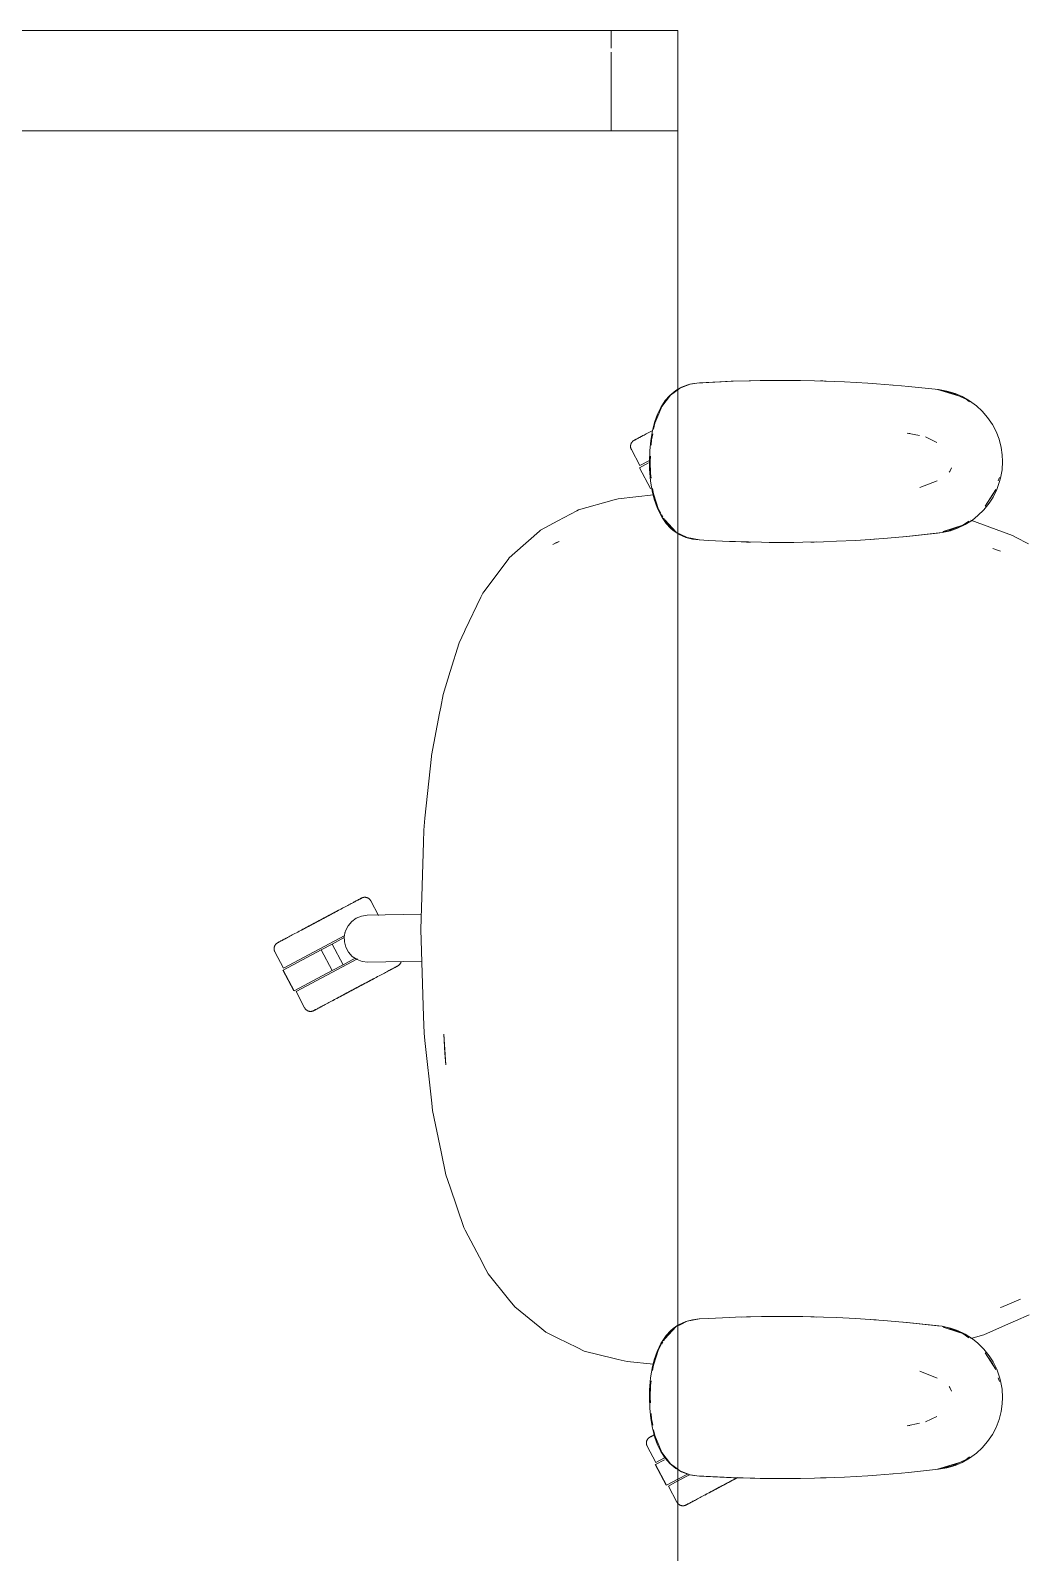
# Model space of a CAD drawing. Header units: millimetres. Extents: x 155927 to 295199, y -4084 to 97293.
# Drawn here: x 218569 to 219164, y 18964 to 19874 of the extents above; entities that cross this region are included whole.
import ezdxf

# ---------------------------------------------------------------- set-up
doc = ezdxf.new("R2010")
doc.units = ezdxf.units.MM
doc.header["$MEASUREMENT"] = 0
doc.layers.add('G-IMPT', color=8, linetype='CONTINUOUS', lineweight=9)
doc.layers.add('I-FURN', color=8, linetype='CONTINUOUS', lineweight=9)

msp = doc.modelspace()

# ---------------------------------------------------------------- linework, layer by layer
at = {"layer": 'G-IMPT'}
for p, q in [((218955.25, 19658.76), (218951.51, 19655.68)), ((218956.44, 19659.15), (218952.02, 19655.88)), ((218956.44, 19659.44), (218955.25, 19658.76)), ((218958.68, 19660.72), (218956.44, 19659.44)), ((218957.65, 19660.05), (218956.44, 19659.15)), ((218963.84, 19662.46), (218957.65, 19660.05)), ((218958.68, 19660.72), (218962.32, 19662.11)), ((218963.67, 19662.48), (218962.32, 19662.11)), ((218963.67, 19662.48), (218966.06, 19662.92)), ((218963.84, 19662.46), (218967.69, 19663.04)), ((218967.71, 19663.18), (218966.06, 19662.92)), ((218989.49, 19664.26), (218967.71, 19663.18)), ((218988.28, 19664.22), (218967.71, 19663.18)), ((218967.71, 19663.18), (218969.31, 19663.29)), ((218989.49, 19664.26), (218969.31, 19663.29)), ((219009.68, 19664.73), (218988.28, 19664.22)), ((218999.85, 19664.57), (218988.28, 19664.22)), ((218988.28, 19664.22), (218989.49, 19664.26)), ((219009.68, 19664.73), (218989.49, 19664.26)), ((218999.85, 19664.57), (219019.07, 19664.77)), ((219009.68, 19664.73), (218999.85, 19664.57)), ((219029.86, 19664.68), (218999.85, 19664.57)), ((219007.64, 19664.71), (219005.73, 19664.64)), ((219009.68, 19664.69), (219007.64, 19664.71)), ((219029.86, 19664.68), (219009.68, 19664.73)), ((219029.86, 19664.68), (219019.07, 19664.77)), ((219029.86, 19664.68), (219038.28, 19664.52)), ((219050.04, 19664.13), (219038.28, 19664.52)), ((219043.22, 19664.38), (219041.72, 19664.39)), ((219045.15, 19664.27), (219043.22, 19664.38)), ((219050.04, 19664.13), (219056.06, 19663.87)), ((219070.2, 19663.06), (219056.06, 19663.87)), ((219075.29, 19662.74), (219070.2, 19663.06)), ((219075.29, 19662.74), (219090.35, 19661.49)), ((219083.48, 19662.09), (219085.15, 19661.92)), ((219090.35, 19661.49), (219094.48, 19661.14)), ((219094.48, 19661.14), (219112.4, 19659.24)), ((219111.89, 19659.24), (219124.35, 19655.41)), ((219111.89, 19659.24), (219115.21, 19658.32)), ((219112.4, 19659.24), (219117.45, 19658.34)), ((219120.86, 19657.2), (219112.46, 19659.11)), ((218946.18, 19648.6), (218948.84, 19652.64)), ((218952.02, 19655.88), (218946.81, 19649.09)), ((218948.84, 19652.64), (218951.51, 19655.68)), ((219124.35, 19655.41), (219115.21, 19658.32)), ((219122.31, 19656.88), (219117.45, 19658.34)), ((219120.86, 19657.2), (219128.93, 19653.46)), ((219126.55, 19655.07), (219122.31, 19656.88)), ((219126.55, 19655.07), (219130.99, 19652.55)), ((219131.03, 19651.86), (219128.93, 19653.46)), ((219135.08, 19649.56), (219130.99, 19652.55)), ((218942.61, 19640.19), (218944.2, 19644.52)), ((218942.64, 19639.08), (218944.97, 19644.7)), ((218946.18, 19648.6), (218944.2, 19644.52)), ((218946.81, 19649.09), (218944.97, 19644.7)), ((219135.08, 19649.56), (219138.51, 19646.39)), ((219141.83, 19642.56), (219138.51, 19646.39)), ((219144.67, 19638.39), (219141.83, 19642.56)), ((218940.19, 19628.78), (218941.19, 19634.71)), ((218941.37, 19632.86), (218940.6, 19629.11)), ((218942.61, 19640.19), (218941.19, 19634.71)), ((218942.64, 19639.08), (218941.93, 19635.61)), ((219095.31, 19632.96), (219093.69, 19633.27)), ((219093.69, 19633.27), (219101.12, 19631.7)), ((219144.67, 19638.39), (219146.85, 19634.23)), ((219146.85, 19634.23), (219148.69, 19629.52)), ((218939.44, 19616.29), (218939.62, 19622.63)), ((218940.19, 19628.78), (218939.62, 19622.63)), ((218940.6, 19629.11), (218940.4, 19625.91)), ((219111.52, 19627.67), (219104.74, 19630.93)), ((219149.95, 19624.65), (219148.69, 19629.52)), ((219149.95, 19624.65), (219150.6, 19620.14)), ((218939.53, 19611.78), (218939.44, 19616.29)), ((218940, 19619.4), (218939.81, 19616.29)), ((218940.04, 19609.12), (218939.81, 19616.29)), ((219150.77, 19616.29), (219150.47, 19611.25)), ((219150.77, 19616.29), (219150.6, 19620.14)), ((218939.53, 19611.78), (218940.1, 19604.47)), ((218940.04, 19609.12), (218940.44, 19606.34)), ((218941.22, 19597.7), (218940.1, 19604.47)), ((219101.19, 19600.57), (219111.61, 19604.71)), ((219119.14, 19610.24), (219118.84, 19609.79)), ((219120.15, 19612.46), (219119.14, 19610.24)), ((219147.32, 19599.4), (219149.03, 19604.17)), ((219148.23, 19604.61), (219148.85, 19606.64)), ((219149.59, 19606.3), (219149.03, 19604.17)), ((219150.47, 19611.25), (219149.59, 19606.3)), ((218941.89, 19596.36), (218920.61, 19593.94)), ((218942.2, 19593.78), (218941.22, 19597.7)), ((218941.31, 19600.15), (218941.77, 19596.86)), ((218941.77, 19596.86), (218944.8, 19587.47)), ((219146.67, 19599.49), (219140.35, 19589.54)), ((219144.51, 19595.82), (219140.35, 19589.54)), ((219146.67, 19599.49), (219144.51, 19595.82)), ((219147.32, 19599.4), (219145.08, 19594.89)), ((218895.89, 19586.71), (218884.66, 19580.69)), ((218897, 19587.3), (218895.89, 19586.71)), ((218918.35, 19593.31), (218897, 19587.3)), ((218918.35, 19593.31), (218920.61, 19593.94)), ((218942.2, 19593.78), (218943.94, 19588.69)), ((218943.94, 19588.69), (218946.14, 19584.05)), ((218944.8, 19587.47), (218946.27, 19585.02)), ((219139.62, 19587.37), (219136.02, 19583.82)), ((219139.62, 19587.37), (219142.81, 19591.34)), ((219145.08, 19594.89), (219142.81, 19591.34)), ((218884.66, 19580.69), (218874.22, 19575.11)), ((218946.14, 19584.05), (218946.95, 19582.68)), ((218946.55, 19584.55), (218947.41, 19583.11)), ((218949.39, 19579.22), (218946.95, 19582.68)), ((218947.88, 19582.32), (218949.76, 19579.17)), ((218948.57, 19581.26), (218955.47, 19573.87)), ((218948.57, 19581.26), (218949.85, 19579.79)), ((218952.26, 19576.18), (218949.39, 19579.22)), ((218949.76, 19579.17), (218955.47, 19573.87)), ((218949.98, 19579.63), (218953.06, 19576.1)), ((219127.06, 19578.07), (219115.21, 19574.25)), ((219124.35, 19577.17), (219115.21, 19574.25)), ((219117.84, 19574.46), (219127.06, 19578.07)), ((219128.38, 19578.46), (219123.8, 19576.27)), ((219127.06, 19578.07), (219124.35, 19577.17)), ((219127.06, 19578.07), (219130.64, 19580.49)), ((219128.38, 19578.46), (219132.71, 19581.19)), ((219131.81, 19581.08), (219150.75, 19574.13)), ((219136.02, 19583.82), (219132.71, 19581.19)), ((218858.77, 19561.51), (218873.55, 19574.52)), ((218873.55, 19574.52), (218874.22, 19575.11)), ((218881.52, 19566.5), (218885.41, 19568.46)), ((218883.82, 19567.68), (218885.41, 19568.46)), ((218952.26, 19576.18), (218953.58, 19575.04)), ((218955.47, 19573.87), (218953.06, 19576.1)), ((218956.44, 19573.09), (218953.58, 19575.04)), ((218957.71, 19572.76), (218956.44, 19573.39)), ((218956.8, 19572.84), (218961.13, 19570.85)), ((218957.71, 19572.76), (218961.97, 19570.66)), ((218965.08, 19569.79), (218961.13, 19570.85)), ((218961.97, 19570.66), (218969.31, 19569.29)), ((218969.09, 19569.29), (218965.08, 19569.79)), ((218974.75, 19569.01), (218969.09, 19569.29)), ((218974.75, 19569.01), (218987.31, 19568.39)), ((218990.86, 19568.27), (218987.31, 19568.39)), ((219006.53, 19567.89), (218990.86, 19568.27)), ((218994.26, 19568.21), (218997.58, 19568.06)), ((218999.8, 19568.06), (218997.58, 19568.06)), ((219006.53, 19567.89), (219011.04, 19567.84)), ((219011.04, 19567.84), (219025.75, 19567.84)), ((219031.22, 19567.92), (219025.75, 19567.84)), ((219031.22, 19567.92), (219043.53, 19568.21)), ((219038, 19568.05), (219035.92, 19568.05)), ((219039.66, 19568.13), (219038, 19568.05)), ((219051.41, 19568.5), (219043.53, 19568.21)), ((219051.41, 19568.5), (219062.72, 19569.04)), ((219071.59, 19569.6), (219062.72, 19569.04)), ((219071.59, 19569.6), (219081.88, 19570.33)), ((219073.63, 19569.74), (219071.73, 19569.65)), ((219073.63, 19569.74), (219075.05, 19569.87)), ((219093.27, 19571.32), (219081.88, 19570.33)), ((219114.71, 19573.67), (219091.75, 19571.22)), ((219091.75, 19571.22), (219111.89, 19573.34)), ((219114.71, 19573.67), (219093.27, 19571.32)), ((219114.71, 19573.67), (219111.89, 19573.34)), ((219114.71, 19573.67), (219119.67, 19574.83)), ((219114.78, 19573.89), (219117.84, 19574.46)), ((219123.8, 19576.27), (219119.67, 19574.83)), ((219150.75, 19574.13), (219156.72, 19571.94)), ((219158.49, 19571.02), (219156.72, 19571.94)), ((219166.39, 19566.87), (219158.49, 19571.02)), ((218854.78, 19557.67), (218855.51, 19558.64)), ((218858.77, 19561.51), (218855.51, 19558.64)), ((218881.52, 19566.5), (218883.82, 19567.68)), ((219149.45, 19562.54), (219144.98, 19564.17)), ((219144.98, 19564.17), (219148.86, 19562.79)), ((219149.45, 19562.54), (219148.86, 19562.79)), ((218840.21, 19538.17), (218854.78, 19557.67)), ((218838.39, 19535.11), (218829.13, 19515.47)), ((218838.39, 19535.11), (218838.81, 19535.82)), ((218839.75, 19537.4), (218838.81, 19535.82)), ((218840.21, 19538.17), (218839.75, 19537.4)), ((218825.5, 19507.79), (218828.69, 19514.55)), ((218829.13, 19515.47), (218828.69, 19514.55)), ((218825.5, 19507.79), (218820.18, 19490.52)), ((218820.18, 19490.52), (218815.99, 19476.91)), ((218815.99, 19476.91), (218814.53, 19469.31)), ((218813.83, 19465.64), (218814.53, 19469.31)), ((218813.83, 19465.64), (218808.96, 19440.27)), ((218808.87, 19439.8), (218808.96, 19440.27)), ((218808.87, 19439.8), (218805.05, 19402.81)), ((218804.09, 19388.49), (218804.32, 19395.74)), ((218805.05, 19402.81), (218804.32, 19395.74)), ((218802.47, 19336.32), (218804.09, 19388.49)), ((218804.18, 19284.14), (218802.47, 19336.32)), ((218804.18, 19284.14), (218804.5, 19274.2)), ((218804.98, 19269.83), (218804.5, 19274.2)), ((218804.98, 19269.83), (218809.11, 19232.38)), ((218816.38, 19273.66), (218817.02, 19262.33)), ((218816.38, 19273.66), (218817.63, 19255.38)), ((218817.63, 19255.38), (218817.02, 19262.33)), ((218809.6, 19227.96), (218809.11, 19232.38)), ((218813.95, 19207.02), (218809.6, 19227.96)), ((218813.95, 19207.02), (218814.71, 19203.34)), ((218814.71, 19203.34), (218817.58, 19189.52)), ((218820.1, 19182.08), (218817.58, 19189.52)), ((218820.1, 19182.08), (218828.25, 19157.99)), ((218829.12, 19156.33), (218828.25, 19157.99)), ((218839.42, 19136.82), (218829.12, 19156.33)), ((218839.42, 19136.82), (218840.15, 19135.45)), ((218842.86, 19130.32), (218840.15, 19135.45)), ((218842.86, 19130.32), (218855.06, 19115.18)), ((218858.82, 19110.52), (218855.06, 19115.18)), ((219161.56, 19115.13), (219149.71, 19110.21)), ((218873.77, 19098.35), (218858.82, 19110.52)), ((218974.75, 19103.57), (218969.09, 19103.28)), ((218974.75, 19103.57), (218987.31, 19104.18)), ((218990.86, 19104.31), (218987.31, 19104.18)), ((219006.53, 19104.69), (218990.86, 19104.31)), ((218994.26, 19104.36), (218997.58, 19104.51)), ((218999.8, 19104.51), (218997.58, 19104.51)), ((219006.53, 19104.69), (219011.04, 19104.74)), ((219011.04, 19104.74), (219025.75, 19104.73)), ((219031.22, 19104.66), (219025.75, 19104.73)), ((219031.22, 19104.66), (219043.53, 19104.36)), ((219038, 19104.52), (219035.92, 19104.52)), ((219039.66, 19104.44), (219038, 19104.52)), ((219051.41, 19104.07), (219043.53, 19104.36)), ((219051.41, 19104.07), (219062.72, 19103.53)), ((219071.59, 19102.97), (219062.72, 19103.53)), ((219149.44, 19110.1), (219149.71, 19110.21)), ((219158.5, 19102.1), (219166.67, 19105.67)), ((218873.77, 19098.35), (218877.43, 19095.38)), ((218877.43, 19095.38), (218884.59, 19091.85)), ((218948.57, 19091.32), (218955.47, 19098.71)), ((218952.26, 19096.39), (218949.39, 19093.35)), ((218949.76, 19093.4), (218955.47, 19098.71)), ((218949.98, 19092.94), (218953.06, 19096.47)), ((218952.26, 19096.39), (218953.58, 19097.53)), ((218955.47, 19098.71), (218953.06, 19096.47)), ((218956.44, 19099.48), (218953.58, 19097.53)), ((218957.71, 19099.81), (218956.44, 19099.19)), ((218956.8, 19099.73), (218961.13, 19101.72)), ((218957.71, 19099.81), (218961.97, 19101.91)), ((218965.08, 19102.78), (218961.13, 19101.72)), ((218961.97, 19101.91), (218969.31, 19103.28)), ((218969.09, 19103.28), (218965.08, 19102.78)), ((219071.59, 19102.97), (219081.88, 19102.24)), ((219073.63, 19102.83), (219071.73, 19102.92)), ((219073.63, 19102.83), (219075.05, 19102.7)), ((219093.27, 19101.26), (219081.88, 19102.24)), ((219114.71, 19098.9), (219091.75, 19101.36)), ((219091.75, 19101.36), (219111.89, 19099.24)), ((219114.71, 19098.9), (219093.27, 19101.26)), ((219114.71, 19098.9), (219111.89, 19099.24)), ((219114.71, 19098.9), (219119.67, 19097.75)), ((219114.78, 19098.69), (219117.84, 19098.11)), ((219127.06, 19094.5), (219115.21, 19098.32)), ((219124.35, 19095.4), (219115.21, 19098.32)), ((219117.84, 19098.11), (219127.06, 19094.5)), ((219123.8, 19096.3), (219119.67, 19097.75)), ((219128.38, 19094.11), (219123.8, 19096.3)), ((219127.06, 19094.5), (219124.35, 19095.4)), ((219127.06, 19094.5), (219130.64, 19092.08)), ((219139.54, 19093.82), (219150.67, 19098.68)), ((219150.67, 19098.68), (219158.5, 19102.1)), ((218896.06, 19086.21), (218884.59, 19091.85)), ((218896.06, 19086.21), (218900.42, 19084.06)), ((218941.77, 19075.71), (218944.8, 19085.1)), ((218943.94, 19083.88), (218946.14, 19088.52)), ((218944.8, 19085.1), (218946.27, 19087.55)), ((218946.14, 19088.52), (218946.95, 19089.89)), ((218946.55, 19088.02), (218947.41, 19089.46)), ((218949.39, 19093.35), (218946.95, 19089.89)), ((218947.88, 19090.25), (218949.76, 19093.4)), ((218948.57, 19091.32), (218949.85, 19092.79)), ((219128.38, 19094.11), (219132.71, 19091.38)), ((219139.54, 19093.82), (219131.72, 19091.57)), ((219136.02, 19088.76), (219132.71, 19091.38)), ((219139.62, 19085.21), (219136.02, 19088.76)), ((219139.62, 19085.21), (219142.81, 19081.23)), ((218900.42, 19084.06), (218918.36, 19079.65)), ((218918.36, 19079.65), (218920.74, 19079.07)), ((218926.03, 19077.77), (218920.74, 19079.07)), ((218941.9, 19076.33), (218926.03, 19077.77)), ((218942.2, 19078.8), (218941.22, 19074.87)), ((218942.2, 19078.8), (218943.94, 19083.88)), ((219146.67, 19073.08), (219140.35, 19083.03)), ((219144.51, 19076.76), (219140.35, 19083.03)), ((219145.08, 19077.68), (219142.81, 19081.23)), ((219146.67, 19073.08), (219144.51, 19076.76)), ((219147.32, 19073.18), (219145.08, 19077.68)), ((218939.53, 19060.79), (218940.1, 19068.11)), ((218941.22, 19074.87), (218940.1, 19068.11)), ((218941.31, 19072.42), (218941.77, 19075.71)), ((219101.19, 19072), (219111.61, 19067.86)), ((219147.32, 19073.18), (219149.03, 19068.4)), ((219148.23, 19067.97), (219148.85, 19065.94)), ((219149.59, 19066.27), (219149.03, 19068.4)), ((218939.53, 19060.79), (218939.44, 19056.28)), ((218940.04, 19063.45), (218939.81, 19056.28)), ((218940.04, 19063.45), (218940.44, 19066.23)), ((219119.14, 19062.33), (219118.84, 19062.78)), ((219120.15, 19060.11), (219119.14, 19062.33)), ((219150.47, 19061.33), (219149.59, 19066.27)), ((219150.77, 19056.28), (219150.47, 19061.33)), ((218939.44, 19056.28), (218939.62, 19049.95)), ((218940.19, 19043.8), (218939.62, 19049.95)), ((218940, 19053.18), (218939.81, 19056.28)), ((219149.95, 19047.92), (219150.6, 19052.44)), ((219150.77, 19056.28), (219150.6, 19052.44)), ((218940.19, 19043.8), (218941.19, 19037.86)), ((218940.6, 19043.46), (218940.4, 19046.66)), ((218941.37, 19039.71), (218940.6, 19043.46)), ((219093.69, 19039.3), (219101.12, 19040.88)), ((219095.31, 19039.61), (219093.69, 19039.3)), ((219111.52, 19044.91), (219104.74, 19041.64)), ((219146.85, 19038.35), (219148.69, 19043.06)), ((219149.95, 19047.92), (219148.69, 19043.06)), ((218942.61, 19032.38), (218941.19, 19037.86)), ((218942.64, 19033.5), (218941.93, 19036.96)), ((218942.61, 19032.38), (218944.2, 19028.05)), ((218942.64, 19033.5), (218944.97, 19027.87)), ((219144.67, 19034.18), (219141.83, 19030.01)), ((219144.67, 19034.18), (219146.85, 19038.35)), ((218946.18, 19023.98), (218944.2, 19028.05)), ((218946.81, 19023.48), (218944.97, 19027.87)), ((218946.18, 19023.98), (218948.84, 19019.93)), ((218952.02, 19016.69), (218946.81, 19023.48)), ((219135.08, 19023.01), (219130.99, 19020.02)), ((219135.08, 19023.01), (219138.51, 19026.18)), ((219141.83, 19030.01), (219138.51, 19026.18)), ((218948.84, 19019.93), (218951.51, 19016.89)), ((218955.25, 19013.81), (218951.51, 19016.89)), ((218956.44, 19013.42), (218952.02, 19016.69)), ((218956.44, 19013.13), (218955.25, 19013.81)), ((218957.65, 19012.52), (218956.44, 19013.42)), ((218958.68, 19011.86), (218956.44, 19013.13)), ((218963.84, 19010.11), (218957.65, 19012.52)), ((219094.48, 19011.43), (219112.4, 19013.33)), ((219111.89, 19013.33), (219124.35, 19017.16)), ((219111.89, 19013.33), (219115.21, 19014.25)), ((219112.4, 19013.33), (219117.45, 19014.23)), ((219120.86, 19015.38), (219112.46, 19013.46)), ((219124.35, 19017.16), (219115.21, 19014.25)), ((219122.31, 19015.69), (219117.45, 19014.23)), ((219120.86, 19015.38), (219128.93, 19019.11)), ((219126.55, 19017.51), (219122.31, 19015.69)), ((219126.55, 19017.51), (219130.99, 19020.02)), ((219131.03, 19020.71), (219128.93, 19019.11)), ((218958.68, 19011.86), (218962.32, 19010.46)), ((218963.67, 19010.09), (218962.32, 19010.46)), ((218963.67, 19010.09), (218966.06, 19009.65)), ((218963.84, 19010.11), (218967.69, 19009.53)), ((218967.71, 19009.4), (218966.06, 19009.65)), ((218988.28, 19008.35), (218967.71, 19009.4)), ((218989.49, 19008.31), (218967.71, 19009.4)), ((218967.71, 19009.4), (218969.31, 19009.28)), ((218989.49, 19008.31), (218969.31, 19009.28)), ((219009.68, 19007.85), (218988.28, 19008.35)), ((218999.85, 19008.01), (218988.28, 19008.35)), ((218988.28, 19008.35), (218989.49, 19008.31)), ((219009.68, 19007.85), (218989.49, 19008.31)), ((219029.86, 19007.89), (218999.85, 19008.01)), ((219009.68, 19007.85), (218999.85, 19008.01)), ((218999.85, 19008.01), (219019.07, 19007.8)), ((219007.64, 19007.87), (219005.73, 19007.94)), ((219009.68, 19007.88), (219007.64, 19007.87)), ((219029.86, 19007.89), (219009.68, 19007.85)), ((219029.86, 19007.89), (219019.07, 19007.8)), ((219029.86, 19007.89), (219038.28, 19008.06)), ((219050.04, 19008.44), (219038.28, 19008.06)), ((219043.22, 19008.19), (219041.72, 19008.18)), ((219045.15, 19008.3), (219043.22, 19008.19)), ((219050.04, 19008.44), (219056.06, 19008.7)), ((219070.2, 19009.51), (219056.06, 19008.7)), ((219075.29, 19009.83), (219070.2, 19009.51)), ((219075.29, 19009.83), (219090.35, 19011.08)), ((219083.48, 19010.49), (219085.15, 19010.65)), ((219090.35, 19011.08), (219094.48, 19011.43))]:
    msp.add_line(p, q, dxfattribs=at)
at = {"layer": 'I-FURN'}
for p, q in [((218156.44, 19874.09), (218956.44, 19874.09)), ((218956.44, 19874.09), (218156.44, 19874.09)), ((218156.44, 19874.09), (218956.44, 19874.09)), ((218916.44, 19874.09), (218196.44, 19874.09)), ((218956.44, 19874.09), (218916.44, 19874.09)), ((218916.44, 19863.51), (218916.44, 19874.09)), ((218916.44, 19863.51), (218916.44, 19874.09)), ((218956.44, 19874.09), (218956.44, 19814.09)), ((218956.44, 19814.09), (218956.44, 19874.09)), ((218956.44, 17874.09), (218956.44, 19874.09)), ((218956.44, 19874.09), (218956.44, 17874.09)), ((218916.44, 19814.09), (218916.44, 19861.19)), ((218916.44, 19814.09), (218916.44, 19861.19)), ((218196.44, 19814.09), (218916.44, 19814.09)), ((218956.44, 19814.09), (218521.44, 19814.09)), ((218916.44, 19814.09), (218956.44, 19814.09)), ((218934.63, 19631.22), (218935.21, 19631.53)), ((218935.54, 19631.71), (218934.94, 19631.39)), ((218936.17, 19632.04), (218935.54, 19631.71)), ((218936.84, 19632.4), (218936.17, 19632.04)), ((218937.53, 19632.77), (218936.84, 19632.4)), ((218938.25, 19633.15), (218937.53, 19632.77)), ((218939, 19633.55), (218938.25, 19633.15)), ((218939.78, 19633.96), (218939, 19633.55)), ((218940.58, 19634.39), (218939.78, 19633.96)), ((218941.4, 19634.83), (218940.58, 19634.39)), ((218928.1, 19625.45), (218928.11, 19625.62)), ((218928.1, 19625.29), (218928.1, 19625.45)), ((218928.1, 19625.13), (218928.1, 19625.29)), ((218928.11, 19624.97), (218928.1, 19625.13)), ((218928.11, 19625.62), (218928.12, 19625.78)), ((218928.13, 19624.81), (218928.11, 19624.97)), ((218928.12, 19625.78), (218928.14, 19625.94)), ((218928.16, 19624.65), (218928.13, 19624.81)), ((218928.14, 19625.94), (218928.17, 19626.09)), ((218928.19, 19624.49), (218928.16, 19624.65)), ((218928.17, 19626.09), (218928.21, 19626.25)), ((218928.22, 19624.34), (218928.19, 19624.49)), ((218928.21, 19626.25), (218928.25, 19626.41)), ((218928.26, 19624.18), (218928.22, 19624.34)), ((218928.25, 19626.41), (218928.29, 19626.56)), ((218928.31, 19624.03), (218928.26, 19624.18)), ((218928.29, 19626.56), (218928.34, 19626.72)), ((218928.37, 19623.88), (218928.31, 19624.03)), ((218928.34, 19626.72), (218928.4, 19626.87)), ((218928.43, 19623.73), (218928.37, 19623.88)), ((218928.4, 19626.87), (218928.47, 19627.01)), ((218928.5, 19623.58), (218928.43, 19623.73)), ((218928.47, 19627.01), (218928.54, 19627.16)), ((218928.57, 19623.44), (218928.5, 19623.58)), ((218928.54, 19627.16), (218928.61, 19627.3)), ((218928.57, 19623.44), (218933.72, 19613.75)), ((218928.61, 19627.3), (218928.7, 19627.44)), ((218928.7, 19627.44), (218928.78, 19627.58)), ((218928.78, 19627.58), (218928.87, 19627.71)), ((218928.87, 19627.71), (218928.97, 19627.84)), ((218928.97, 19627.84), (218929.08, 19627.96)), ((218929.08, 19627.96), (218929.18, 19628.08)), ((218929.18, 19628.08), (218929.3, 19628.2)), ((218929.3, 19628.2), (218929.41, 19628.31)), ((218929.41, 19628.31), (218929.53, 19628.41)), ((218929.53, 19628.41), (218929.66, 19628.51)), ((218929.66, 19628.51), (218929.79, 19628.61)), ((218929.79, 19628.61), (218929.92, 19628.7)), ((218929.92, 19628.7), (218930.06, 19628.79)), ((218930.06, 19628.79), (218930.2, 19628.87)), ((218930.2, 19628.87), (218930.24, 19628.89)), ((218930.28, 19628.91), (218930.24, 19628.89)), ((218930.24, 19628.89), (218930.26, 19628.9)), ((218930.24, 19628.89), (218930.24, 19628.89)), ((218930.26, 19628.9), (218930.32, 19628.93)), ((218930.37, 19628.96), (218930.28, 19628.91)), ((218930.32, 19628.93), (218930.42, 19628.98)), ((218930.49, 19629.02), (218930.37, 19628.96)), ((218930.42, 19628.98), (218930.56, 19629.06)), ((218930.65, 19629.11), (218930.49, 19629.02)), ((218930.56, 19629.06), (218930.74, 19629.15)), ((218930.85, 19629.21), (218930.65, 19629.11)), ((218930.74, 19629.15), (218930.96, 19629.27)), ((218931.09, 19629.34), (218930.85, 19629.21)), ((218930.96, 19629.27), (218931.22, 19629.41)), ((218931.37, 19629.49), (218931.09, 19629.34)), ((218931.22, 19629.41), (218931.51, 19629.57)), ((218931.69, 19629.66), (218931.37, 19629.49)), ((218931.51, 19629.57), (218931.85, 19629.74)), ((218932.04, 19629.85), (218931.69, 19629.66)), ((218931.85, 19629.74), (218932.22, 19629.94)), ((218932.44, 19630.06), (218932.04, 19629.85)), ((218932.22, 19629.94), (218932.63, 19630.16)), ((218932.87, 19630.29), (218932.44, 19630.06)), ((218932.63, 19630.16), (218933.08, 19630.4)), ((218933.33, 19630.53), (218932.87, 19630.29)), ((218933.08, 19630.4), (218933.56, 19630.65)), ((218933.83, 19630.8), (218933.33, 19630.53)), ((218933.56, 19630.65), (218934.08, 19630.93)), ((218934.37, 19631.08), (218933.83, 19630.8)), ((218934.08, 19630.93), (218934.63, 19631.22)), ((218934.94, 19631.39), (218934.37, 19631.08)), ((218933.54, 19612.52), (218938.83, 19615.33)), ((218933.72, 19613.75), (218939.35, 19616.74)), ((218933.36, 19612.43), (218939.94, 19600.07)), ((218940.11, 19600.16), (218933.54, 19612.52)), ((218940.2, 19600.21), (218940.11, 19600.16)), ((218756.43, 19349.37), (218755.6, 19348.93)), ((218757.24, 19349.8), (218756.43, 19349.37)), ((218758.03, 19350.22), (218757.24, 19349.8)), ((218758.79, 19350.63), (218758.03, 19350.22)), ((218759.53, 19351.02), (218758.79, 19350.63)), ((218760.24, 19351.4), (218759.53, 19351.02)), ((218760.91, 19351.76), (218760.24, 19351.4)), ((218761.56, 19352.1), (218760.91, 19351.76)), ((218762.18, 19352.43), (218761.56, 19352.1)), ((218762.76, 19352.74), (218762.18, 19352.43)), ((218762.45, 19352.57), (218763.02, 19352.88)), ((218763.31, 19353.03), (218762.76, 19352.74)), ((218763.02, 19352.88), (218763.55, 19353.16)), ((218763.83, 19353.31), (218763.31, 19353.03)), ((218763.55, 19353.16), (218764.06, 19353.43)), ((218764.31, 19353.56), (218763.83, 19353.31)), ((218764.06, 19353.43), (218764.52, 19353.67)), ((218764.76, 19353.8), (218764.31, 19353.56)), ((218764.52, 19353.67), (218764.95, 19353.9)), ((218765.17, 19354.02), (218764.76, 19353.8)), ((218764.95, 19353.9), (218765.34, 19354.11)), ((218765.54, 19354.22), (218765.17, 19354.02)), ((218765.34, 19354.11), (218765.7, 19354.3)), ((218765.88, 19354.39), (218765.54, 19354.22)), ((218765.7, 19354.3), (218766.02, 19354.47)), ((218766.17, 19354.55), (218765.88, 19354.39)), ((218766.02, 19354.47), (218766.3, 19354.62)), ((218766.43, 19354.69), (218766.17, 19354.55)), ((218766.3, 19354.62), (218766.54, 19354.75)), ((218766.65, 19354.81), (218766.43, 19354.69)), ((218766.54, 19354.75), (218766.74, 19354.85)), ((218766.83, 19354.9), (218766.65, 19354.81)), ((218766.74, 19354.85), (218766.9, 19354.94)), ((218766.97, 19354.98), (218766.83, 19354.9)), ((218766.9, 19354.94), (218767.02, 19355)), ((218767.07, 19355.03), (218766.97, 19354.98)), ((218767.02, 19355), (218767.1, 19355.05)), ((218767.13, 19355.06), (218767.07, 19355.03)), ((218767.1, 19355.05), (218767.15, 19355.07)), ((218767.15, 19355.07), (218767.13, 19355.06)), ((218767.15, 19355.07), (218767.3, 19355.15)), ((218767.15, 19355.07), (218767.15, 19355.07)), ((218767.3, 19355.15), (218767.44, 19355.21)), ((218767.44, 19355.21), (218767.59, 19355.27)), ((218767.59, 19355.27), (218767.74, 19355.33)), ((218767.74, 19355.33), (218767.9, 19355.38)), ((218767.9, 19355.38), (218768.05, 19355.42)), ((218768.05, 19355.42), (218768.21, 19355.46)), ((218768.21, 19355.46), (218768.37, 19355.49)), ((218768.37, 19355.49), (218768.53, 19355.51)), ((218768.53, 19355.51), (218768.69, 19355.53)), ((218768.69, 19355.53), (218768.85, 19355.54)), ((218768.85, 19355.54), (218769.01, 19355.54)), ((218769.01, 19355.54), (218769.17, 19355.54)), ((218769.17, 19355.54), (218769.33, 19355.53)), ((218769.33, 19355.53), (218769.49, 19355.52)), ((218769.49, 19355.52), (218769.65, 19355.5)), ((218769.65, 19355.5), (218769.81, 19355.47)), ((218769.81, 19355.47), (218769.97, 19355.44)), ((218769.97, 19355.44), (218770.12, 19355.4)), ((218770.12, 19355.4), (218770.28, 19355.35)), ((218770.28, 19355.35), (218770.43, 19355.3)), ((218770.43, 19355.3), (218770.58, 19355.24)), ((218770.58, 19355.24), (218770.73, 19355.18)), ((218770.73, 19355.18), (218770.87, 19355.11)), ((218770.87, 19355.11), (218771.02, 19355.03)), ((218771.02, 19355.03), (218771.16, 19354.95)), ((218771.16, 19354.95), (218771.29, 19354.86)), ((218771.29, 19354.86), (218771.42, 19354.77)), ((218771.42, 19354.77), (218771.55, 19354.67)), ((218771.55, 19354.67), (218771.68, 19354.57)), ((218771.68, 19354.57), (218771.8, 19354.46)), ((218771.8, 19354.46), (218771.91, 19354.35)), ((218771.91, 19354.35), (218772.02, 19354.23)), ((218772.02, 19354.23), (218772.13, 19354.11)), ((218772.13, 19354.11), (218772.23, 19353.98)), ((218772.23, 19353.98), (218772.33, 19353.85)), ((218772.33, 19353.85), (218772.42, 19353.72)), ((218772.42, 19353.72), (218772.5, 19353.58)), ((218772.5, 19353.58), (218772.58, 19353.44)), ((218772.58, 19353.44), (218772.6, 19353.41)), ((218777.3, 19344.57), (218772.6, 19353.41)), ((218739.28, 19340.25), (218738.28, 19339.72)), ((218738.74, 19339.96), (218739.74, 19340.5)), ((218740.28, 19340.78), (218739.28, 19340.25)), ((218739.74, 19340.5), (218740.74, 19341.03)), ((218741.28, 19341.32), (218740.28, 19340.78)), ((218740.74, 19341.03), (218741.74, 19341.56)), ((218742.29, 19341.85), (218741.28, 19341.32)), ((218741.74, 19341.56), (218742.75, 19342.1)), ((218743.29, 19342.39), (218742.29, 19341.85)), ((218742.75, 19342.1), (218743.75, 19342.63)), ((218744.29, 19342.92), (218743.29, 19342.39)), ((218743.75, 19342.63), (218744.75, 19343.16)), ((218745.29, 19343.45), (218744.29, 19342.92)), ((218744.75, 19343.16), (218745.75, 19343.69)), ((218746.29, 19343.98), (218745.29, 19343.45)), ((218745.75, 19343.69), (218746.74, 19344.22)), ((218747.27, 19344.5), (218746.29, 19343.98)), ((218746.74, 19344.22), (218747.73, 19344.74)), ((218748.25, 19345.02), (218747.27, 19344.5)), ((218747.73, 19344.74), (218748.7, 19345.26)), ((218749.22, 19345.54), (218748.25, 19345.02)), ((218748.7, 19345.26), (218749.66, 19345.77)), ((218750.18, 19346.05), (218749.22, 19345.54)), ((218749.66, 19345.77), (218750.62, 19346.28)), ((218751.12, 19346.55), (218750.18, 19346.05)), ((218750.62, 19346.28), (218751.55, 19346.78)), ((218752.05, 19347.04), (218751.12, 19346.55)), ((218751.55, 19346.78), (218752.48, 19347.27)), ((218752.97, 19347.53), (218752.05, 19347.04)), ((218752.48, 19347.27), (218753.38, 19347.75)), ((218753.86, 19348.01), (218752.97, 19347.53)), ((218753.38, 19347.75), (218754.27, 19348.22)), ((218754.74, 19348.47), (218753.86, 19348.01)), ((218754.27, 19348.22), (218755.14, 19348.68)), ((218755.6, 19348.93), (218754.74, 19348.47)), ((218755.14, 19348.68), (218755.98, 19349.13)), ((218759.01, 19338.54), (218761.2, 19341.1)), ((218761.2, 19341.1), (218763.94, 19343.07)), ((218763.94, 19343.07), (218767.07, 19344.32)), ((218767.07, 19344.32), (218770.41, 19344.78)), ((218770.41, 19344.78), (218802.75, 19345.35)), ((218720.36, 19313.21), (218757.08, 19332.73)), ((218721.27, 19330.68), (218721.85, 19330.99)), ((218722.18, 19331.16), (218721.58, 19330.84)), ((218722.81, 19331.5), (218722.18, 19331.16)), ((218723.48, 19331.85), (218722.81, 19331.5)), ((218724.17, 19332.22), (218723.48, 19331.85)), ((218724.89, 19332.6), (218724.17, 19332.22)), ((218725.64, 19333), (218724.89, 19332.6)), ((218726.42, 19333.42), (218725.64, 19333)), ((218727.22, 19333.84), (218726.42, 19333.42)), ((218728.05, 19334.28), (218727.22, 19333.84)), ((218728.89, 19334.73), (218728.05, 19334.28)), ((218729.76, 19335.19), (218728.89, 19334.73)), ((218730.65, 19335.66), (218729.76, 19335.19)), ((218731.55, 19336.15), (218730.65, 19335.66)), ((218731.06, 19335.88), (218731.98, 19336.37)), ((218732.48, 19336.64), (218731.55, 19336.15)), ((218731.98, 19336.37), (218732.91, 19336.86)), ((218733.41, 19337.13), (218732.48, 19336.64)), ((218732.91, 19336.86), (218733.85, 19337.37)), ((218734.37, 19337.64), (218733.41, 19337.13)), ((218733.85, 19337.37), (218734.81, 19337.88)), ((218735.33, 19338.15), (218734.37, 19337.64)), ((218734.81, 19337.88), (218735.78, 19338.39)), ((218736.3, 19338.67), (218735.33, 19338.15)), ((218735.78, 19338.39), (218736.75, 19338.91)), ((218737.29, 19339.19), (218736.3, 19338.67)), ((218736.75, 19338.91), (218737.74, 19339.44)), ((218738.28, 19339.72), (218737.29, 19339.19)), ((218737.74, 19339.44), (218738.74, 19339.96)), ((218749.53, 19327.58), (218756.67, 19331.38)), ((218756.74, 19332.24), (218757.49, 19335.53)), ((218756.8, 19328.86), (218756.74, 19332.24)), ((218757.49, 19335.53), (218759.01, 19338.54)), ((218714.74, 19324.91), (218714.75, 19325.07)), ((218714.74, 19324.75), (218714.74, 19324.91)), ((218714.74, 19324.59), (218714.74, 19324.75)), ((218714.76, 19324.43), (218714.74, 19324.59)), ((218714.75, 19325.07), (218714.76, 19325.23)), ((218714.76, 19325.23), (218714.79, 19325.39)), ((218714.77, 19324.27), (218714.76, 19324.43)), ((218714.8, 19324.11), (218714.77, 19324.27)), ((218714.79, 19325.39), (218714.81, 19325.55)), ((218714.83, 19323.95), (218714.8, 19324.11)), ((218714.81, 19325.55), (218714.85, 19325.71)), ((218714.86, 19323.79), (218714.83, 19323.95)), ((218714.85, 19325.71), (218714.89, 19325.86)), ((218714.91, 19323.64), (218714.86, 19323.79)), ((218714.89, 19325.86), (218714.93, 19326.02)), ((218714.95, 19323.48), (218714.91, 19323.64)), ((218714.93, 19326.02), (218714.99, 19326.17)), ((218715.01, 19323.33), (218714.95, 19323.48)), ((218714.99, 19326.17), (218715.04, 19326.32)), ((218715.07, 19323.18), (218715.01, 19323.33)), ((218715.04, 19326.32), (218715.11, 19326.47)), ((218715.14, 19323.03), (218715.07, 19323.18)), ((218715.11, 19326.47), (218715.18, 19326.61)), ((218715.21, 19322.89), (218715.14, 19323.03)), ((218715.18, 19326.61), (218715.25, 19326.76)), ((218715.21, 19322.89), (218720.36, 19313.21)), ((218715.25, 19326.76), (218715.34, 19326.89)), ((218715.34, 19326.89), (218715.42, 19327.03)), ((218715.42, 19327.03), (218715.52, 19327.16)), ((218715.52, 19327.16), (218715.61, 19327.29)), ((218715.61, 19327.29), (218715.72, 19327.41)), ((218715.72, 19327.41), (218715.82, 19327.53)), ((218715.82, 19327.53), (218715.94, 19327.65)), ((218715.94, 19327.65), (218716.05, 19327.76)), ((218716.05, 19327.76), (218716.17, 19327.87)), ((218716.17, 19327.87), (218716.3, 19327.97)), ((218716.3, 19327.97), (218716.43, 19328.06)), ((218716.43, 19328.06), (218716.56, 19328.16)), ((218716.56, 19328.16), (218716.7, 19328.24)), ((218716.7, 19328.24), (218716.84, 19328.32)), ((218716.84, 19328.32), (218716.88, 19328.34)), ((218716.93, 19328.37), (218716.88, 19328.34)), ((218716.88, 19328.34), (218716.9, 19328.35)), ((218716.88, 19328.34), (218716.88, 19328.34)), ((218716.9, 19328.35), (218716.96, 19328.38)), ((218717.01, 19328.41), (218716.93, 19328.37)), ((218716.96, 19328.38), (218717.06, 19328.44)), ((218717.13, 19328.48), (218717.01, 19328.41)), ((218717.06, 19328.44), (218717.2, 19328.51)), ((218717.29, 19328.56), (218717.13, 19328.48)), ((218717.2, 19328.51), (218717.38, 19328.61)), ((218717.49, 19328.67), (218717.29, 19328.56)), ((218717.38, 19328.61), (218717.6, 19328.72)), ((218717.73, 19328.8), (218717.49, 19328.67)), ((218717.6, 19328.72), (218717.86, 19328.86)), ((218718.01, 19328.94), (218717.73, 19328.8)), ((218717.86, 19328.86), (218718.15, 19329.02)), ((218718.33, 19329.11), (218718.01, 19328.94)), ((218718.15, 19329.02), (218718.49, 19329.2)), ((218718.69, 19329.3), (218718.33, 19329.11)), ((218718.49, 19329.2), (218718.86, 19329.4)), ((218719.08, 19329.51), (218718.69, 19329.3)), ((218718.86, 19329.4), (218719.27, 19329.61)), ((218719.51, 19329.74), (218719.08, 19329.51)), ((218719.27, 19329.61), (218719.72, 19329.85)), ((218719.97, 19329.99), (218719.51, 19329.74)), ((218719.72, 19329.85), (218720.2, 19330.11)), ((218720.47, 19330.25), (218719.97, 19329.99)), ((218720.18, 19311.97), (218742.89, 19324.05)), ((218720.2, 19330.11), (218720.72, 19330.38)), ((218721.01, 19330.54), (218720.47, 19330.25)), ((218720.72, 19330.38), (218721.27, 19330.68)), ((218721.58, 19330.84), (218721.01, 19330.54)), ((218742.89, 19324.05), (218749.53, 19327.58)), ((218749.46, 19311.69), (218742.89, 19324.05)), ((218756.1, 19315.22), (218749.53, 19327.58)), ((218757.66, 19325.6), (218756.8, 19328.86)), ((218759.28, 19322.64), (218757.66, 19325.6)), ((218761.56, 19320.16), (218759.28, 19322.64)), ((218727.87, 19299.08), (218764.62, 19318.62)), ((218756.1, 19315.22), (218749.46, 19311.69)), ((218763.24, 19319.02), (218756.1, 19315.22)), ((218764.37, 19318.29), (218761.56, 19320.16)), ((218767.55, 19317.15), (218764.37, 19318.29)), ((218770.9, 19316.8), (218767.55, 19317.15)), ((218803.09, 19317.36), (218770.9, 19316.8)), ((218785.15, 19312.54), (218785.65, 19312.81)), ((218785.91, 19312.95), (218785.42, 19312.69)), ((218785.65, 19312.81), (218786.12, 19313.06)), ((218786.35, 19313.18), (218785.91, 19312.95)), ((218786.12, 19313.06), (218786.55, 19313.29)), ((218786.76, 19313.4), (218786.35, 19313.18)), ((218786.55, 19313.29), (218786.94, 19313.5)), ((218787.14, 19313.6), (218786.76, 19313.4)), ((218786.94, 19313.5), (218787.3, 19313.69)), ((218787.47, 19313.78), (218787.14, 19313.6)), ((218787.3, 19313.69), (218787.61, 19313.85)), ((218787.77, 19313.94), (218787.47, 19313.78)), ((218787.61, 19313.85), (218787.89, 19314)), ((218788.03, 19314.07), (218787.77, 19313.94)), ((218787.89, 19314), (218788.13, 19314.13)), ((218788.25, 19314.19), (218788.03, 19314.07)), ((218788.13, 19314.13), (218788.33, 19314.24)), ((218788.43, 19314.29), (218788.25, 19314.19)), ((218788.33, 19314.24), (218788.5, 19314.32)), ((218788.57, 19314.36), (218788.43, 19314.29)), ((218788.5, 19314.32), (218788.62, 19314.39)), ((218788.67, 19314.41), (218788.57, 19314.36)), ((218788.62, 19314.39), (218788.7, 19314.43)), ((218788.73, 19314.45), (218788.67, 19314.41)), ((218788.7, 19314.43), (218788.74, 19314.45)), ((218788.75, 19314.46), (218788.73, 19314.45)), ((218788.74, 19314.45), (218788.75, 19314.46)), ((218788.79, 19314.48), (218788.75, 19314.46)), ((218788.93, 19314.56), (218788.79, 19314.48)), ((218789.06, 19314.64), (218788.93, 19314.56)), ((218789.2, 19314.73), (218789.06, 19314.64)), ((218789.32, 19314.83), (218789.2, 19314.73)), ((218789.45, 19314.93), (218789.32, 19314.83)), ((218789.57, 19315.04), (218789.45, 19314.93)), ((218789.69, 19315.15), (218789.57, 19315.04)), ((218789.8, 19315.26), (218789.69, 19315.15)), ((218789.91, 19315.38), (218789.8, 19315.26)), ((218790.01, 19315.51), (218789.91, 19315.38)), ((218790.11, 19315.64), (218790.01, 19315.51)), ((218790.2, 19315.77), (218790.11, 19315.64)), ((218790.29, 19315.9), (218790.2, 19315.77)), ((218790.37, 19316.04), (218790.29, 19315.9)), ((218790.45, 19316.19), (218790.37, 19316.04)), ((218790.52, 19316.33), (218790.45, 19316.19)), ((218790.58, 19316.48), (218790.52, 19316.33)), ((218790.64, 19316.63), (218790.58, 19316.48)), ((218790.69, 19316.78), (218790.64, 19316.63)), ((218790.74, 19316.94), (218790.69, 19316.78)), ((218790.78, 19317.09), (218790.74, 19316.94)), ((218720.01, 19311.88), (218726.58, 19299.52)), ((218726.75, 19299.61), (218720.18, 19311.97)), ((218749.46, 19311.69), (218726.75, 19299.61)), ((218768.87, 19303.89), (218767.88, 19303.36)), ((218768.34, 19303.61), (218769.32, 19304.13)), ((218769.85, 19304.41), (218768.87, 19303.89)), ((218769.32, 19304.13), (218770.3, 19304.65)), ((218770.82, 19304.92), (218769.85, 19304.41)), ((218770.3, 19304.65), (218771.26, 19305.16)), ((218771.77, 19305.43), (218770.82, 19304.92)), ((218771.26, 19305.16), (218772.21, 19305.66)), ((218772.72, 19305.93), (218771.77, 19305.43)), ((218772.21, 19305.66), (218773.15, 19306.16)), ((218773.65, 19306.43), (218772.72, 19305.93)), ((218773.15, 19306.16), (218774.07, 19306.65)), ((218774.56, 19306.92), (218773.65, 19306.43)), ((218774.07, 19306.65), (218774.98, 19307.14)), ((218774.98, 19307.14), (218775.86, 19307.61)), ((218775.86, 19307.61), (218776.73, 19308.07)), ((218776.73, 19308.07), (218777.58, 19308.52)), ((218777.58, 19308.52), (218778.4, 19308.96)), ((218778.4, 19308.96), (218779.2, 19309.38)), ((218779.2, 19309.38), (218779.98, 19309.8)), ((218779.98, 19309.8), (218780.73, 19310.19)), ((218780.73, 19310.19), (218781.45, 19310.58)), ((218781.45, 19310.58), (218782.15, 19310.95)), ((218782.15, 19310.95), (218782.81, 19311.3)), ((218782.81, 19311.3), (218783.44, 19311.64)), ((218783.44, 19311.64), (218784.05, 19311.96)), ((218784.36, 19312.12), (218783.77, 19311.81)), ((218784.05, 19311.96), (218784.61, 19312.26)), ((218784.91, 19312.42), (218784.36, 19312.12)), ((218784.61, 19312.26), (218785.15, 19312.54)), ((218785.42, 19312.69), (218784.91, 19312.42)), ((218727.87, 19299.08), (218733.02, 19289.39)), ((218751.36, 19294.58), (218750.49, 19294.11)), ((218750.89, 19294.33), (218751.76, 19294.79)), ((218752.24, 19295.05), (218751.36, 19294.58)), ((218751.76, 19294.79), (218752.66, 19295.27)), ((218753.15, 19295.53), (218752.24, 19295.05)), ((218752.66, 19295.27), (218753.57, 19295.75)), ((218754.07, 19296.02), (218753.15, 19295.53)), ((218753.57, 19295.75), (218754.5, 19296.25)), ((218755.01, 19296.52), (218754.07, 19296.02)), ((218754.5, 19296.25), (218755.45, 19296.75)), ((218755.96, 19297.02), (218755.01, 19296.52)), ((218755.45, 19296.75), (218756.4, 19297.26)), ((218756.92, 19297.54), (218755.96, 19297.02)), ((218756.4, 19297.26), (218757.37, 19297.77)), ((218757.9, 19298.06), (218756.92, 19297.54)), ((218757.37, 19297.77), (218758.35, 19298.3)), ((218758.88, 19298.58), (218757.9, 19298.06)), ((218758.35, 19298.3), (218759.34, 19298.82)), ((218759.87, 19299.1), (218758.88, 19298.58)), ((218759.34, 19298.82), (218760.33, 19299.35)), ((218760.87, 19299.64), (218759.87, 19299.1)), ((218760.33, 19299.35), (218761.33, 19299.88)), ((218761.87, 19300.17), (218760.87, 19299.64)), ((218761.33, 19299.88), (218762.33, 19300.41)), ((218762.88, 19300.7), (218761.87, 19300.17)), ((218762.33, 19300.41), (218763.34, 19300.95)), ((218763.88, 19301.24), (218762.88, 19300.7)), ((218763.34, 19300.95), (218764.34, 19301.48)), ((218764.89, 19301.77), (218763.88, 19301.24)), ((218764.34, 19301.48), (218765.35, 19302.02)), ((218765.89, 19302.3), (218764.89, 19301.77)), ((218765.35, 19302.02), (218766.35, 19302.55)), ((218766.89, 19302.83), (218765.89, 19302.3)), ((218766.35, 19302.55), (218767.35, 19303.08)), ((218767.88, 19303.36), (218766.89, 19302.83)), ((218767.35, 19303.08), (218768.34, 19303.61)), ((218733.04, 19289.35), (218733.02, 19289.39)), ((218733.12, 19289.21), (218733.04, 19289.35)), ((218733.21, 19289.08), (218733.12, 19289.21)), ((218733.3, 19288.94), (218733.21, 19289.08)), ((218733.4, 19288.82), (218733.3, 19288.94)), ((218733.5, 19288.69), (218733.4, 19288.82)), ((218733.6, 19288.57), (218733.5, 19288.69)), ((218733.71, 19288.45), (218733.6, 19288.57)), ((218733.83, 19288.34), (218733.71, 19288.45)), ((218733.95, 19288.23), (218733.83, 19288.34)), ((218734.07, 19288.13), (218733.95, 19288.23)), ((218734.2, 19288.03), (218734.07, 19288.13)), ((218734.33, 19287.94), (218734.2, 19288.03)), ((218734.47, 19287.85), (218734.33, 19287.94)), ((218734.61, 19287.77), (218734.47, 19287.85)), ((218734.75, 19287.69), (218734.61, 19287.77)), ((218734.9, 19287.62), (218734.75, 19287.69)), ((218735.04, 19287.56), (218734.9, 19287.62)), ((218735.19, 19287.5), (218735.04, 19287.56)), ((218735.35, 19287.45), (218735.19, 19287.5)), ((218735.5, 19287.4), (218735.35, 19287.45)), ((218735.66, 19287.36), (218735.5, 19287.4)), ((218735.81, 19287.33), (218735.66, 19287.36)), ((218735.97, 19287.3), (218735.81, 19287.33)), ((218736.13, 19287.28), (218735.97, 19287.3)), ((218736.29, 19287.26), (218736.13, 19287.28)), ((218736.45, 19287.26), (218736.29, 19287.26)), ((218736.62, 19287.25), (218736.45, 19287.26)), ((218736.78, 19287.26), (218736.62, 19287.25)), ((218736.94, 19287.27), (218736.78, 19287.26)), ((218737.1, 19287.29), (218736.94, 19287.27)), ((218737.26, 19287.31), (218737.1, 19287.29)), ((218737.42, 19287.34), (218737.26, 19287.31)), ((218737.57, 19287.38), (218737.42, 19287.34)), ((218737.73, 19287.42), (218737.57, 19287.38)), ((218737.88, 19287.47), (218737.73, 19287.42)), ((218738.03, 19287.53), (218737.88, 19287.47)), ((218738.18, 19287.59), (218738.03, 19287.53)), ((218738.33, 19287.65), (218738.18, 19287.59)), ((218738.47, 19287.73), (218738.33, 19287.65)), ((218738.47, 19287.73), (218738.49, 19287.74)), ((218738.48, 19287.73), (218738.47, 19287.73)), ((218738.52, 19287.75), (218738.48, 19287.73)), ((218738.49, 19287.74), (218738.55, 19287.77)), ((218738.6, 19287.79), (218738.52, 19287.75)), ((218738.55, 19287.77), (218738.65, 19287.82)), ((218738.72, 19287.86), (218738.6, 19287.79)), ((218738.65, 19287.82), (218738.79, 19287.9)), ((218738.89, 19287.95), (218738.72, 19287.86)), ((218738.79, 19287.9), (218738.97, 19287.99)), ((218739.09, 19288.05), (218738.89, 19287.95)), ((218738.97, 19287.99), (218739.19, 19288.11)), ((218739.33, 19288.18), (218739.09, 19288.05)), ((218739.19, 19288.11), (218739.45, 19288.25)), ((218739.61, 19288.33), (218739.33, 19288.18)), ((218739.45, 19288.25), (218739.75, 19288.4)), ((218739.93, 19288.5), (218739.61, 19288.33)), ((218739.75, 19288.4), (218740.08, 19288.58)), ((218740.28, 19288.69), (218739.93, 19288.5)), ((218740.08, 19288.58), (218740.46, 19288.78)), ((218740.67, 19288.9), (218740.28, 19288.69)), ((218740.46, 19288.78), (218740.87, 19289)), ((218741.1, 19289.12), (218740.67, 19288.9)), ((218740.87, 19289), (218741.31, 19289.24)), ((218741.57, 19289.37), (218741.1, 19289.12)), ((218741.31, 19289.24), (218741.8, 19289.49)), ((218742.07, 19289.64), (218741.57, 19289.37)), ((218741.8, 19289.49), (218742.31, 19289.77)), ((218742.61, 19289.92), (218742.07, 19289.64)), ((218742.31, 19289.77), (218742.86, 19290.06)), ((218743.17, 19290.23), (218742.61, 19289.92)), ((218742.86, 19290.06), (218743.45, 19290.37)), ((218743.45, 19290.37), (218744.06, 19290.7)), ((218744.06, 19290.7), (218744.71, 19291.04)), ((218744.71, 19291.04), (218745.39, 19291.4)), ((218745.39, 19291.4), (218746.1, 19291.78)), ((218746.1, 19291.78), (218746.83, 19292.17)), ((218746.83, 19292.17), (218747.59, 19292.58)), ((218747.59, 19292.58), (218748.38, 19292.99)), ((218748.38, 19292.99), (218749.19, 19293.43)), ((218749.19, 19293.43), (218750.03, 19293.87)), ((218750.49, 19294.11), (218749.64, 19293.66)), ((218750.03, 19293.87), (218750.89, 19294.33)), ((218937.84, 19030.43), (218937.9, 19030.58)), ((218937.9, 19030.58), (218937.96, 19030.73)), ((218937.96, 19030.73), (218938.03, 19030.87)), ((218938.03, 19030.87), (218938.11, 19031.02)), ((218938.11, 19031.02), (218938.19, 19031.16)), ((218938.19, 19031.16), (218938.28, 19031.29)), ((218938.28, 19031.29), (218938.37, 19031.42)), ((218938.37, 19031.42), (218938.47, 19031.55)), ((218938.47, 19031.55), (218938.57, 19031.68)), ((218938.57, 19031.68), (218938.68, 19031.8)), ((218938.68, 19031.8), (218938.79, 19031.91)), ((218938.79, 19031.91), (218938.91, 19032.02)), ((218938.91, 19032.02), (218939.03, 19032.13)), ((218939.03, 19032.13), (218939.16, 19032.23)), ((218939.16, 19032.23), (218939.28, 19032.33)), ((218939.28, 19032.33), (218939.42, 19032.42)), ((218939.42, 19032.42), (218939.55, 19032.5)), ((218939.55, 19032.5), (218939.69, 19032.58)), ((218939.69, 19032.58), (218939.73, 19032.6)), ((218939.73, 19032.6), (218939.75, 19032.61)), ((218939.74, 19032.61), (218939.73, 19032.6)), ((218939.78, 19032.63), (218939.74, 19032.61)), ((218939.75, 19032.61), (218939.81, 19032.65)), ((218939.86, 19032.67), (218939.78, 19032.63)), ((218939.81, 19032.65), (218939.91, 19032.7)), ((218939.98, 19032.74), (218939.86, 19032.67)), ((218939.91, 19032.7), (218940.05, 19032.77)), ((218940.15, 19032.82), (218939.98, 19032.74)), ((218940.05, 19032.77), (218940.23, 19032.87)), ((218940.35, 19032.93), (218940.15, 19032.82)), ((218940.23, 19032.87), (218940.45, 19032.99)), ((218940.59, 19033.06), (218940.35, 19032.93)), ((218940.45, 19032.99), (218940.71, 19033.12)), ((218940.87, 19033.21), (218940.59, 19033.06)), ((218940.71, 19033.12), (218941.01, 19033.28)), ((218941.18, 19033.38), (218940.87, 19033.21)), ((218941.01, 19033.28), (218941.34, 19033.46)), ((218941.54, 19033.56), (218941.18, 19033.38)), ((218941.34, 19033.46), (218941.72, 19033.66)), ((218941.93, 19033.77), (218941.54, 19033.56)), ((218941.72, 19033.66), (218942.13, 19033.88)), ((218942.36, 19034), (218941.93, 19033.77)), ((218937.59, 19029.01), (218937.6, 19029.17)), ((218937.6, 19028.85), (218937.59, 19029.01)), ((218937.6, 19029.33), (218937.62, 19029.49)), ((218937.6, 19029.17), (218937.6, 19029.33)), ((218937.61, 19028.69), (218937.6, 19028.85)), ((218937.63, 19028.53), (218937.61, 19028.69)), ((218937.62, 19029.49), (218937.64, 19029.65)), ((218937.65, 19028.37), (218937.63, 19028.53)), ((218937.64, 19029.65), (218937.67, 19029.81)), ((218937.68, 19028.21), (218937.65, 19028.37)), ((218937.67, 19029.81), (218937.7, 19029.97)), ((218937.72, 19028.05), (218937.68, 19028.21)), ((218937.7, 19029.97), (218937.74, 19030.12)), ((218937.76, 19027.9), (218937.72, 19028.05)), ((218937.74, 19030.12), (218937.79, 19030.28)), ((218937.81, 19027.74), (218937.76, 19027.9)), ((218937.79, 19030.28), (218937.84, 19030.43)), ((218937.86, 19027.59), (218937.81, 19027.74)), ((218937.93, 19027.44), (218937.86, 19027.59)), ((218937.99, 19027.3), (218937.93, 19027.44)), ((218938.07, 19027.15), (218937.99, 19027.3)), ((218938.07, 19027.15), (218943.22, 19017.47)), ((218942.86, 19016.15), (218949.43, 19003.78)), ((218943.03, 19016.24), (218948.32, 19019.05)), ((218949.6, 19003.87), (218943.03, 19016.24)), ((218943.22, 19017.47), (218948.41, 19020.23)), ((218956.3, 19007.43), (218949.6, 19003.87)), ((218950.73, 19003.34), (218956.01, 19006.15)), ((218950.73, 19003.34), (218955.88, 18993.65)), ((218956.01, 19006.15), (218963.39, 19010.07)), ((218962.11, 19010.53), (218956.3, 19007.43)), ((218982.73, 19003.37), (218981.74, 19002.84)), ((218982.19, 19003.08), (218983.19, 19003.61)), ((218983.73, 19003.9), (218982.73, 19003.37)), ((218983.19, 19003.61), (218984.19, 19004.14)), ((218984.73, 19004.43), (218983.73, 19003.9)), ((218984.19, 19004.14), (218985.19, 19004.67)), ((218985.73, 19004.96), (218984.73, 19004.43)), ((218985.19, 19004.67), (218986.19, 19005.21)), ((218986.74, 19005.5), (218985.73, 19004.96)), ((218986.19, 19005.21), (218987.2, 19005.74)), ((218987.74, 19006.03), (218986.74, 19005.5)), ((218987.2, 19005.74), (218988.2, 19006.28)), ((218988.74, 19006.57), (218987.74, 19006.03)), ((218988.2, 19006.28), (218989.2, 19006.81)), ((218989.74, 19007.1), (218988.74, 19006.57)), ((218989.2, 19006.81), (218990.2, 19007.34)), ((218990.74, 19007.63), (218989.74, 19007.1)), ((218990.2, 19007.34), (218991.19, 19007.87)), ((218991.72, 19008.15), (218990.74, 19007.63)), ((218991.19, 19007.87), (218992.18, 19008.39)), ((218965.46, 18994.19), (218964.93, 18993.9)), ((218965.17, 18994.03), (218965.72, 18994.32)), ((218966.03, 18994.49), (218965.46, 18994.19)), ((218965.72, 18994.32), (218966.3, 18994.63)), ((218966.3, 18994.63), (218966.92, 18994.96)), ((218966.92, 18994.96), (218967.57, 18995.3)), ((218967.57, 18995.3), (218968.24, 18995.67)), ((218968.24, 18995.67), (218968.95, 18996.04)), ((218968.95, 18996.04), (218969.69, 18996.43)), ((218969.69, 18996.43), (218970.45, 18996.84)), ((218970.45, 18996.84), (218971.24, 18997.26)), ((218971.24, 18997.26), (218972.05, 18997.69)), ((218972.05, 18997.69), (218972.88, 18998.13)), ((218973.34, 18998.38), (218972.5, 18997.93)), ((218972.88, 18998.13), (218973.74, 18998.59)), ((218974.21, 18998.84), (218973.34, 18998.38)), ((218973.74, 18998.59), (218974.62, 18999.05)), ((218975.1, 18999.31), (218974.21, 18998.84)), ((218974.62, 18999.05), (218975.51, 18999.53)), ((218976, 18999.79), (218975.1, 18999.31)), ((218975.51, 18999.53), (218976.43, 19000.02)), ((218976.93, 19000.28), (218976, 18999.79)), ((218976.43, 19000.02), (218977.36, 19000.51)), ((218977.86, 19000.78), (218976.93, 19000.28)), ((218977.36, 19000.51), (218978.3, 19001.01)), ((218978.82, 19001.29), (218977.86, 19000.78)), ((218978.3, 19001.01), (218979.26, 19001.52)), ((218979.78, 19001.8), (218978.82, 19001.29)), ((218979.26, 19001.52), (218980.23, 19002.04)), ((218980.75, 19002.32), (218979.78, 19001.8)), ((218980.23, 19002.04), (218981.21, 19002.56)), ((218981.74, 19002.84), (218980.75, 19002.32)), ((218981.21, 19002.56), (218982.19, 19003.08)), ((218955.9, 18993.62), (218955.88, 18993.65)), ((218955.98, 18993.48), (218955.9, 18993.62)), ((218956.06, 18993.34), (218955.98, 18993.48)), ((218956.15, 18993.21), (218956.06, 18993.34)), ((218956.25, 18993.08), (218956.15, 18993.21)), ((218956.35, 18992.95), (218956.25, 18993.08)), ((218956.46, 18992.83), (218956.35, 18992.95)), ((218956.57, 18992.71), (218956.46, 18992.83)), ((218956.68, 18992.6), (218956.57, 18992.71)), ((218956.8, 18992.49), (218956.68, 18992.6)), ((218956.93, 18992.39), (218956.8, 18992.49)), ((218957.06, 18992.29), (218956.93, 18992.39)), ((218957.19, 18992.2), (218957.06, 18992.29)), ((218957.32, 18992.11), (218957.19, 18992.2)), ((218957.46, 18992.03), (218957.32, 18992.11)), ((218957.61, 18991.96), (218957.46, 18992.03)), ((218957.75, 18991.88), (218957.61, 18991.96)), ((218957.9, 18991.82), (218957.75, 18991.88)), ((218958.05, 18991.76), (218957.9, 18991.82)), ((218958.2, 18991.71), (218958.05, 18991.76)), ((218958.36, 18991.66), (218958.2, 18991.71)), ((218958.51, 18991.62), (218958.36, 18991.66)), ((218958.67, 18991.59), (218958.51, 18991.62)), ((218958.83, 18991.56), (218958.67, 18991.59)), ((218958.99, 18991.54), (218958.83, 18991.56)), ((218959.15, 18991.53), (218958.99, 18991.54)), ((218959.31, 18991.52), (218959.15, 18991.53)), ((218959.47, 18991.52), (218959.31, 18991.52)), ((218959.63, 18991.52), (218959.47, 18991.52)), ((218959.79, 18991.53), (218959.63, 18991.52)), ((218959.95, 18991.55), (218959.79, 18991.53)), ((218960.11, 18991.57), (218959.95, 18991.55)), ((218960.27, 18991.6), (218960.11, 18991.57)), ((218960.43, 18991.64), (218960.27, 18991.6)), ((218960.58, 18991.68), (218960.43, 18991.64)), ((218960.74, 18991.73), (218960.58, 18991.68)), ((218960.89, 18991.79), (218960.74, 18991.73)), ((218961.04, 18991.85), (218960.89, 18991.79)), ((218961.18, 18991.91), (218961.04, 18991.85)), ((218961.33, 18991.99), (218961.18, 18991.91)), ((218961.38, 18992.01), (218961.33, 18991.99)), ((218961.33, 18991.99), (218961.35, 18992)), ((218961.33, 18991.99), (218961.33, 18991.99)), ((218961.35, 18992), (218961.41, 18992.03)), ((218961.46, 18992.06), (218961.38, 18992.01)), ((218961.41, 18992.03), (218961.51, 18992.08)), ((218961.58, 18992.12), (218961.46, 18992.06)), ((218961.51, 18992.08), (218961.65, 18992.16)), ((218961.74, 18992.21), (218961.58, 18992.12)), ((218961.65, 18992.16), (218961.83, 18992.25)), ((218961.94, 18992.31), (218961.74, 18992.21)), ((218961.83, 18992.25), (218962.05, 18992.37)), ((218962.18, 18992.44), (218961.94, 18992.31)), ((218962.05, 18992.37), (218962.31, 18992.51)), ((218962.46, 18992.59), (218962.18, 18992.44)), ((218962.31, 18992.51), (218962.6, 18992.67)), ((218962.78, 18992.76), (218962.46, 18992.59)), ((218962.6, 18992.67), (218962.94, 18992.84)), ((218963.14, 18992.95), (218962.78, 18992.76)), ((218962.94, 18992.84), (218963.31, 18993.04)), ((218963.53, 18993.16), (218963.14, 18992.95)), ((218963.31, 18993.04), (218963.72, 18993.26)), ((218963.96, 18993.39), (218963.53, 18993.16)), ((218963.72, 18993.26), (218964.17, 18993.5)), ((218964.42, 18993.63), (218963.96, 18993.39)), ((218964.17, 18993.5), (218964.65, 18993.75)), ((218964.93, 18993.9), (218964.42, 18993.63)), ((218964.65, 18993.75), (218965.17, 18994.03))]:
    msp.add_line(p, q, dxfattribs=at)
msp.add_arc((218770.47, 19330.79), 13.81, 162.66397, 167.65266, dxfattribs=at)
msp.add_open_spline([(218756.86, 19333.15), (218756.94, 19333.58), (218757.04, 19334.01), (218757.15, 19334.43)], degree=3, dxfattribs=at)

doc.saveas('drawing.dxf')
